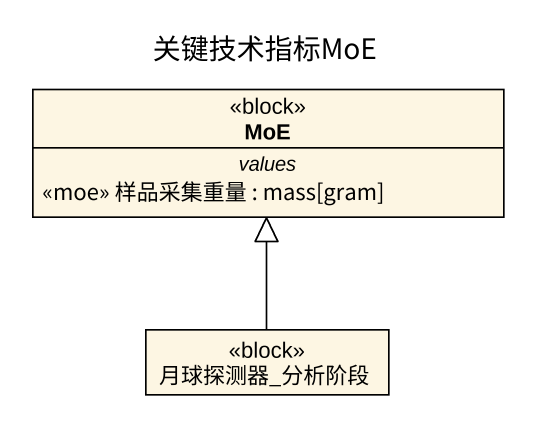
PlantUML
@startuml
title 关键技术指标MoE
hide circle
hide empty members
class MoE <<block>> {
  -- values --
  <<moe>> 样品采集重量 : mass[gram]
}
class 月球探测器_分析阶段 <<block>>
月球探测器_分析阶段 -up-|> MoE
@enduml
